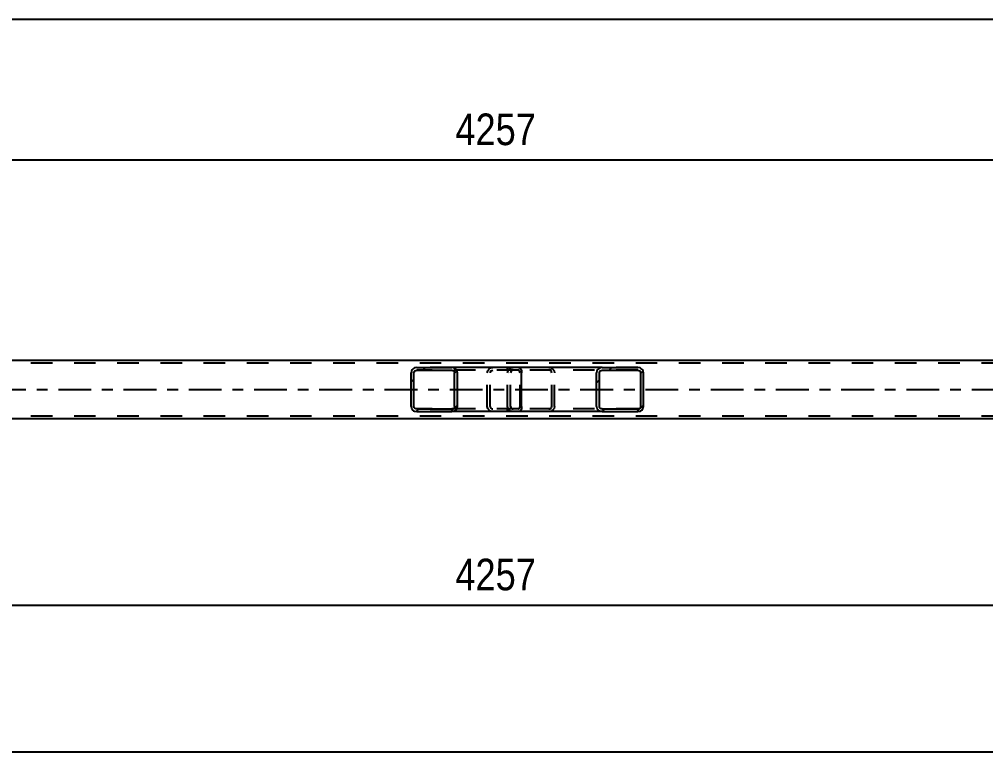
# Model space of a CAD drawing. Header units: millimetres. Extents: x 0 to 841, y 0 to 594.
# Drawn here: x 398.9 to 486.6, y 225.1 to 291.6 of the extents above; entities that cross this region are included whole.
import ezdxf

# ---------------------------------------------------------------- set-up
doc = ezdxf.new("R2010")
doc.units = ezdxf.units.MM
doc.linetypes.add('DXK_LINE_DOT2', pattern=[3.9198, 1.9599, -1.9599])
doc.linetypes.add('DXK_LINE_DOT3', pattern=[5.9187, 2.979, -0.9799, 0.9799, -0.9799])
doc.styles.add('Arial Narrow', font='ARIALN.TTF', dxfattribs={"height": 0.2})

# ---------------------------------------------------------------- blocks, each defined once
blk = doc.blocks.new('Part-318894736-2856 - 2738')
at = {"linetype": 'Continuous'}
h = blk.add_hatch(dxfattribs=at)
h.set_pattern_fill('', scale=0.7, style=0, pattern_type=0)
h.set_pattern_definition([(45, (438.6, 259.6793), (-1.57154, 1.57154), [])])
h.paths.add_polyline_path([(438.638, 259.496), (438.6, 259.679), (438.491, 259.835), (438.328, 259.939), (438.135, 259.976), (434.951, 259.976), (434.759, 259.939), (434.596, 259.835), (434.487, 259.679), (434.448, 259.496), (434.448, 256.456), (434.487, 256.272), (434.596, 256.116), (434.759, 256.012), (434.951, 255.976), (438.135, 255.976), (438.328, 256.012), (438.491, 256.116), (438.6, 256.272), (438.638, 256.456)])
h.paths.add_polyline_path([(438.368, 256.364), (438.313, 256.286), (438.232, 256.234), (438.135, 256.216), (434.951, 256.216), (434.855, 256.234), (434.773, 256.286), (434.719, 256.364), (434.7, 256.456), (434.7, 259.496), (434.719, 259.587), (434.773, 259.665), (434.855, 259.717), (434.951, 259.736), (438.135, 259.736), (438.232, 259.717), (438.313, 259.665), (438.368, 259.587), (438.387, 259.496), (438.387, 256.456)])
at = {"color": 2, "linetype": 'Continuous'}
for p, q in [((434.487, 259.679), (434.448, 259.496)), ((434.7, 259.496), (434.719, 259.587)), ((434.719, 259.587), (434.773, 259.665)), ((434.951, 259.976), (434.759, 259.939)), ((434.773, 259.665), (434.855, 259.717)), ((434.855, 259.717), (434.951, 259.736)), ((434.951, 259.976), (438.135, 259.976)), ((434.951, 259.736), (438.135, 259.736)), ((444.193, 259.976), (438.135, 259.976)), ((438.328, 259.939), (438.135, 259.976)), ((438.135, 259.736), (438.232, 259.717)), ((438.232, 259.717), (438.313, 259.665)), ((438.313, 259.665), (438.368, 259.587)), ((438.368, 259.587), (438.387, 259.496)), ((438.638, 259.496), (438.6, 259.679)), ((444.193, 259.976), (444.297, 259.939)), ((444.297, 259.939), (444.384, 259.835)), ((444.384, 259.835), (444.443, 259.679)), ((444.443, 259.679), (444.464, 259.496)), ((434.448, 256.456), (434.448, 259.496)), ((434.7, 256.456), (434.7, 259.496)), ((438.387, 256.456), (438.387, 259.496)), ((438.638, 256.456), (438.638, 259.496)), ((444.464, 256.456), (444.464, 259.496)), ((434.448, 256.456), (434.487, 256.272)), ((434.719, 256.364), (434.7, 256.456)), ((434.773, 256.286), (434.719, 256.364)), ((434.759, 256.012), (434.951, 255.976)), ((434.855, 256.234), (434.773, 256.286)), ((434.951, 256.216), (434.855, 256.234)), ((434.951, 256.216), (438.135, 256.216)), ((438.232, 256.234), (438.135, 256.216)), ((438.135, 255.976), (438.328, 256.012)), ((438.313, 256.286), (438.232, 256.234)), ((438.368, 256.364), (438.313, 256.286)), ((438.387, 256.456), (438.368, 256.364)), ((438.6, 256.272), (438.638, 256.456)), ((444.297, 256.012), (444.193, 255.976)), ((444.384, 256.116), (444.297, 256.012)), ((444.443, 256.272), (444.384, 256.116)), ((444.464, 256.456), (444.443, 256.272)), ((434.951, 255.976), (438.135, 255.976)), ((444.193, 255.976), (438.135, 255.976))]:
    blk.add_line(p, q, dxfattribs=at)
at = {"color": 7, "linetype": 'DXK_LINE_DOT2'}
for p, q in [((438.135, 259.976), (434.951, 259.976)), ((444.193, 259.736), (434.951, 259.736)), ((441.355, 259.496), (441.394, 259.679)), ((441.626, 259.587), (441.607, 259.496)), ((441.68, 259.665), (441.626, 259.587)), ((441.666, 259.939), (441.858, 259.976)), ((441.68, 259.665), (441.702, 259.679)), ((441.702, 259.679), (441.762, 259.717)), ((441.762, 259.717), (441.858, 259.736)), ((443.201, 259.736), (443.201, 259.976)), ((444.245, 259.717), (444.193, 259.736)), ((444.289, 259.665), (444.245, 259.717)), ((444.318, 259.587), (444.289, 259.665)), ((444.328, 259.496), (444.318, 259.587)), ((441.355, 256.456), (441.355, 259.496)), ((441.607, 256.456), (441.607, 259.496)), ((444.328, 256.456), (444.328, 259.496)), ((444.193, 256.216), (434.951, 256.216)), ((441.394, 256.272), (441.355, 256.456)), ((441.607, 256.456), (441.626, 256.364)), ((441.626, 256.364), (441.68, 256.286)), ((441.858, 255.976), (441.666, 256.012)), ((441.68, 256.286), (441.762, 256.234)), ((441.762, 256.234), (441.858, 256.216)), ((443.201, 255.976), (443.201, 256.216)), ((444.193, 256.216), (444.245, 256.234)), ((444.245, 256.234), (444.289, 256.286)), ((444.289, 256.286), (444.318, 256.364)), ((444.318, 256.364), (444.328, 256.456)), ((438.135, 255.976), (434.951, 255.976))]:
    blk.add_line(p, q, dxfattribs=at)
at = {"color": 2, "linetype": 'Continuous'}
for centre, start, end in [((434.937, 259.48), 111.1941, 156.15059), ((438.15, 259.48), 23.84941, 68.8059), ((434.937, 256.471), 203.84941, 248.8059), ((438.15, 256.471), 291.1941, 336.15059)]:
    blk.add_arc(centre, 0.492, start, end, dxfattribs=at)
at = {"color": 7, "linetype": 'DXK_LINE_DOT2'}
for centre, start, end in [((441.844, 259.48), 111.1941, 156.15059), ((441.844, 256.471), 203.84941, 248.8059)]:
    blk.add_arc(centre, 0.492, start, end, dxfattribs=at)
blk = doc.blocks.new('Part-318894736-2862 - 2738')
at = {"color": 2, "linetype": 'Continuous'}
for p, q in [((526.453, 260.616), (362.184, 260.616)), ((526.453, 255.336), (362.184, 255.336))]:
    blk.add_line(p, q, dxfattribs=at)
at = {"color": 7, "linetype": 'DXK_LINE_DOT2'}
for p, q in [((668.446, 260.376), (94.664, 260.376)), ((668.446, 255.576), (94.664, 255.576))]:
    blk.add_line(p, q, dxfattribs=at)
at = {"color": 7, "linetype": 'DXK_LINE_DOT3'}
blk.add_line((94.664, 257.976), (668.446, 257.976), dxfattribs=at)
blk = doc.blocks.new('Part-318894736-2972 - 2738')
at = {"linetype": 'Continuous'}
h = blk.add_hatch(dxfattribs=at)
h.set_pattern_fill('', scale=0.7, style=0, pattern_type=0)
h.set_pattern_definition([(45, (455.4842, 259.6793), (-1.57154, 1.57154), [])])
h.paths.add_polyline_path([(455.523, 259.496), (455.484, 259.679), (455.373, 259.835), (455.208, 259.939), (455.012, 259.976), (451.777, 259.976), (451.582, 259.939), (451.416, 259.835), (451.305, 259.679), (451.266, 259.496), (451.266, 256.456), (451.305, 256.272), (451.416, 256.116), (451.582, 256.012), (451.777, 255.976), (455.012, 255.976), (455.208, 256.012), (455.373, 256.116), (455.484, 256.272), (455.523, 256.456)])
h.paths.add_polyline_path([(455.248, 256.364), (455.193, 256.286), (455.11, 256.234), (455.012, 256.216), (451.777, 256.216), (451.679, 256.234), (451.597, 256.286), (451.541, 256.364), (451.522, 256.456), (451.522, 259.496), (451.541, 259.587), (451.597, 259.665), (451.679, 259.717), (451.777, 259.736), (455.012, 259.736), (455.11, 259.717), (455.193, 259.665), (455.248, 259.587), (455.268, 259.496), (455.268, 256.456)])
at = {"color": 7, "linetype": 'DXK_LINE_DOT2'}
for p, q in [((443.201, 259.496), (443.24, 259.679)), ((443.476, 259.587), (443.456, 259.496)), ((443.531, 259.665), (443.476, 259.587)), ((443.516, 259.939), (443.712, 259.976)), ((443.614, 259.717), (443.531, 259.665)), ((443.712, 259.736), (443.614, 259.717)), ((444.193, 259.976), (443.712, 259.976)), ((455.012, 259.736), (443.712, 259.736)), ((446.947, 259.976), (447.142, 259.939)), ((447.045, 259.717), (446.947, 259.736)), ((447.128, 259.665), (447.045, 259.717)), ((447.183, 259.587), (447.128, 259.665)), ((447.202, 259.496), (447.183, 259.587)), ((447.419, 259.679), (447.458, 259.496)), ((455.012, 259.976), (451.777, 259.976)), ((443.201, 256.456), (443.201, 259.496)), ((443.456, 256.456), (443.456, 259.496)), ((447.202, 256.456), (447.202, 259.496)), ((447.458, 256.456), (447.458, 259.496)), ((443.24, 256.272), (443.201, 256.456)), ((443.456, 256.456), (443.476, 256.364)), ((443.476, 256.364), (443.531, 256.286)), ((443.712, 255.976), (443.516, 256.012)), ((443.531, 256.286), (443.614, 256.234)), ((443.614, 256.234), (443.712, 256.216)), ((455.012, 256.216), (443.712, 256.216)), ((446.947, 256.216), (447.045, 256.234)), ((447.142, 256.012), (446.947, 255.976)), ((447.045, 256.234), (447.128, 256.286)), ((447.128, 256.286), (447.183, 256.364)), ((447.183, 256.364), (447.202, 256.456)), ((447.458, 256.456), (447.419, 256.272)), ((444.193, 255.976), (443.712, 255.976)), ((451.777, 255.976), (455.012, 255.976))]:
    blk.add_line(p, q, dxfattribs=at)
at = {"color": 2, "linetype": 'Continuous'}
for p, q in [((451.777, 259.976), (444.193, 259.976)), ((451.305, 259.679), (451.266, 259.496)), ((451.522, 259.496), (451.541, 259.587)), ((451.541, 259.587), (451.597, 259.665)), ((451.777, 259.976), (451.582, 259.939)), ((451.597, 259.665), (451.679, 259.717)), ((451.679, 259.717), (451.777, 259.736)), ((451.777, 259.976), (455.012, 259.976)), ((451.777, 259.736), (455.012, 259.736)), ((455.208, 259.939), (455.012, 259.976)), ((455.012, 259.736), (455.11, 259.717)), ((455.11, 259.717), (455.193, 259.665)), ((455.193, 259.665), (455.248, 259.587)), ((455.248, 259.587), (455.268, 259.496)), ((455.523, 259.496), (455.484, 259.679)), ((451.266, 256.456), (451.266, 259.496)), ((451.522, 256.456), (451.522, 259.496)), ((455.268, 256.456), (455.268, 259.496)), ((455.523, 256.456), (455.523, 259.496)), ((451.266, 256.456), (451.305, 256.272)), ((451.541, 256.364), (451.522, 256.456)), ((451.597, 256.286), (451.541, 256.364)), ((451.582, 256.012), (451.777, 255.976)), ((451.679, 256.234), (451.597, 256.286)), ((451.777, 256.216), (451.679, 256.234)), ((451.777, 256.216), (455.012, 256.216)), ((455.11, 256.234), (455.012, 256.216)), ((455.012, 255.976), (455.208, 256.012)), ((455.193, 256.286), (455.11, 256.234)), ((455.248, 256.364), (455.193, 256.286)), ((455.268, 256.456), (455.248, 256.364)), ((455.484, 256.272), (455.523, 256.456)), ((451.777, 255.976), (444.193, 255.976)), ((451.777, 255.976), (455.012, 255.976))]:
    blk.add_line(p, q, dxfattribs=at)
at = {"color": 7, "linetype": 'DXK_LINE_DOT2'}
for centre, start, end in [((443.692, 259.475), 110.75831, 155.68004), ((446.966, 259.475), 24.31996, 69.24168), ((443.692, 256.476), 204.31996, 249.24168), ((446.966, 256.476), 290.75831, 335.68004)]:
    blk.add_arc(centre, 0.496, start, end, dxfattribs=at)
at = {"color": 2, "linetype": 'Continuous'}
for centre, start, end in [((451.758, 259.475), 110.75831, 155.68004), ((455.032, 259.475), 24.31996, 69.24169), ((451.758, 256.476), 204.31996, 249.24169), ((455.032, 256.476), 290.75831, 335.68004)]:
    blk.add_arc(centre, 0.496, start, end, dxfattribs=at)
blk = doc.blocks.new('StraightDimension-318894736-3101 - 2738')
at = {"color": 7, "linetype": 'Continuous'}
blk.add_line((86.044, 291.572), (677.066, 291.572), dxfattribs=at)
blk = doc.blocks.new('StraightDimension-318894736-3030 - 2738')
at = {"color": 7, "linetype": 'Continuous'}
blk.add_line((85.404, 225.124), (677.706, 225.124), dxfattribs=at)
blk = doc.blocks.new('StraightDimension-318894736-3047 - 2738')
at = {"color": 7, "linetype": 'Continuous'}
for p, q in [((527.252, 270.016), (527.252, 289.251)), ((356.984, 270.016), (356.984, 287.423)), ((358.484, 279.411), (355.484, 278.211)), ((356.984, 278.811), (527.252, 278.811)), ((525.752, 278.211), (528.752, 279.411))]:
    blk.add_line(p, q, dxfattribs=at)
at = {"color": 0}
blk.add_wipeout([(446.375, 279.561), (446.375, 283.761), (437.862, 283.761), (437.862, 279.561)], dxfattribs=at)
at = {"color": 3, "style": 'Arial Narrow'}
blk.add_text('4257', height=2.8633, dxfattribs=at).set_placement((438.462, 280.161))
at = {"color": 0, "linetype": 'Continuous'}
blk.add_wipeout([(526.652, 289.851), (522.452, 289.851), (522.452, 279.511), (526.652, 279.511)], dxfattribs=at)
at = {"color": 3, "linetype": 'Continuous', "style": 'Arial Narrow'}
blk.add_text('12459', height=2.8633, rotation=90.00021, dxfattribs=at).set_placement((526.052, 280.111))
blk = doc.blocks.new('StraightDimension-318894736-3132 - 2738')
at = {"color": 7, "linetype": 'Continuous'}
for p, q in [((356.984, 245.933), (356.984, 229.806)), ((527.252, 245.933), (527.252, 227.977)), ((358.484, 239.018), (355.484, 237.818)), ((525.752, 237.818), (528.752, 239.018)), ((356.984, 238.418), (527.252, 238.418))]:
    blk.add_line(p, q, dxfattribs=at)
at = {"color": 0}
blk.add_wipeout([(446.375, 239.168), (446.375, 243.368), (437.862, 243.368), (437.862, 239.168)], dxfattribs=at)
at = {"color": 3, "style": 'Arial Narrow'}
blk.add_text('4257', height=2.8633, dxfattribs=at).set_placement((438.462, 239.768))
at = {"color": 0, "linetype": 'Continuous'}
blk.add_wipeout([(526.652, 237.718), (522.452, 237.718), (522.452, 227.377), (526.652, 227.377)], dxfattribs=at)
at = {"color": 3, "linetype": 'Continuous', "style": 'Arial Narrow'}
blk.add_text('12459', height=2.8633, rotation=90.00021, dxfattribs=at).set_placement((526.052, 227.977))

msp = doc.modelspace()

# ---------------------------------------------------------------- block references
for name in ['StraightDimension-318894736-3101 - 2738', 'Part-318894736-2862 - 2738', 'Part-318894736-2856 - 2738', 'Part-318894736-2972 - 2738', 'StraightDimension-318894736-3030 - 2738']:
    msp.add_blockref(name, (0, 0))

# ---------------------------------------------------------------- next in the draw order: block references
for name in ['StraightDimension-318894736-3047 - 2738', 'StraightDimension-318894736-3132 - 2738']:
    msp.add_blockref(name, (0, 0))

doc.saveas('drawing.dxf')
